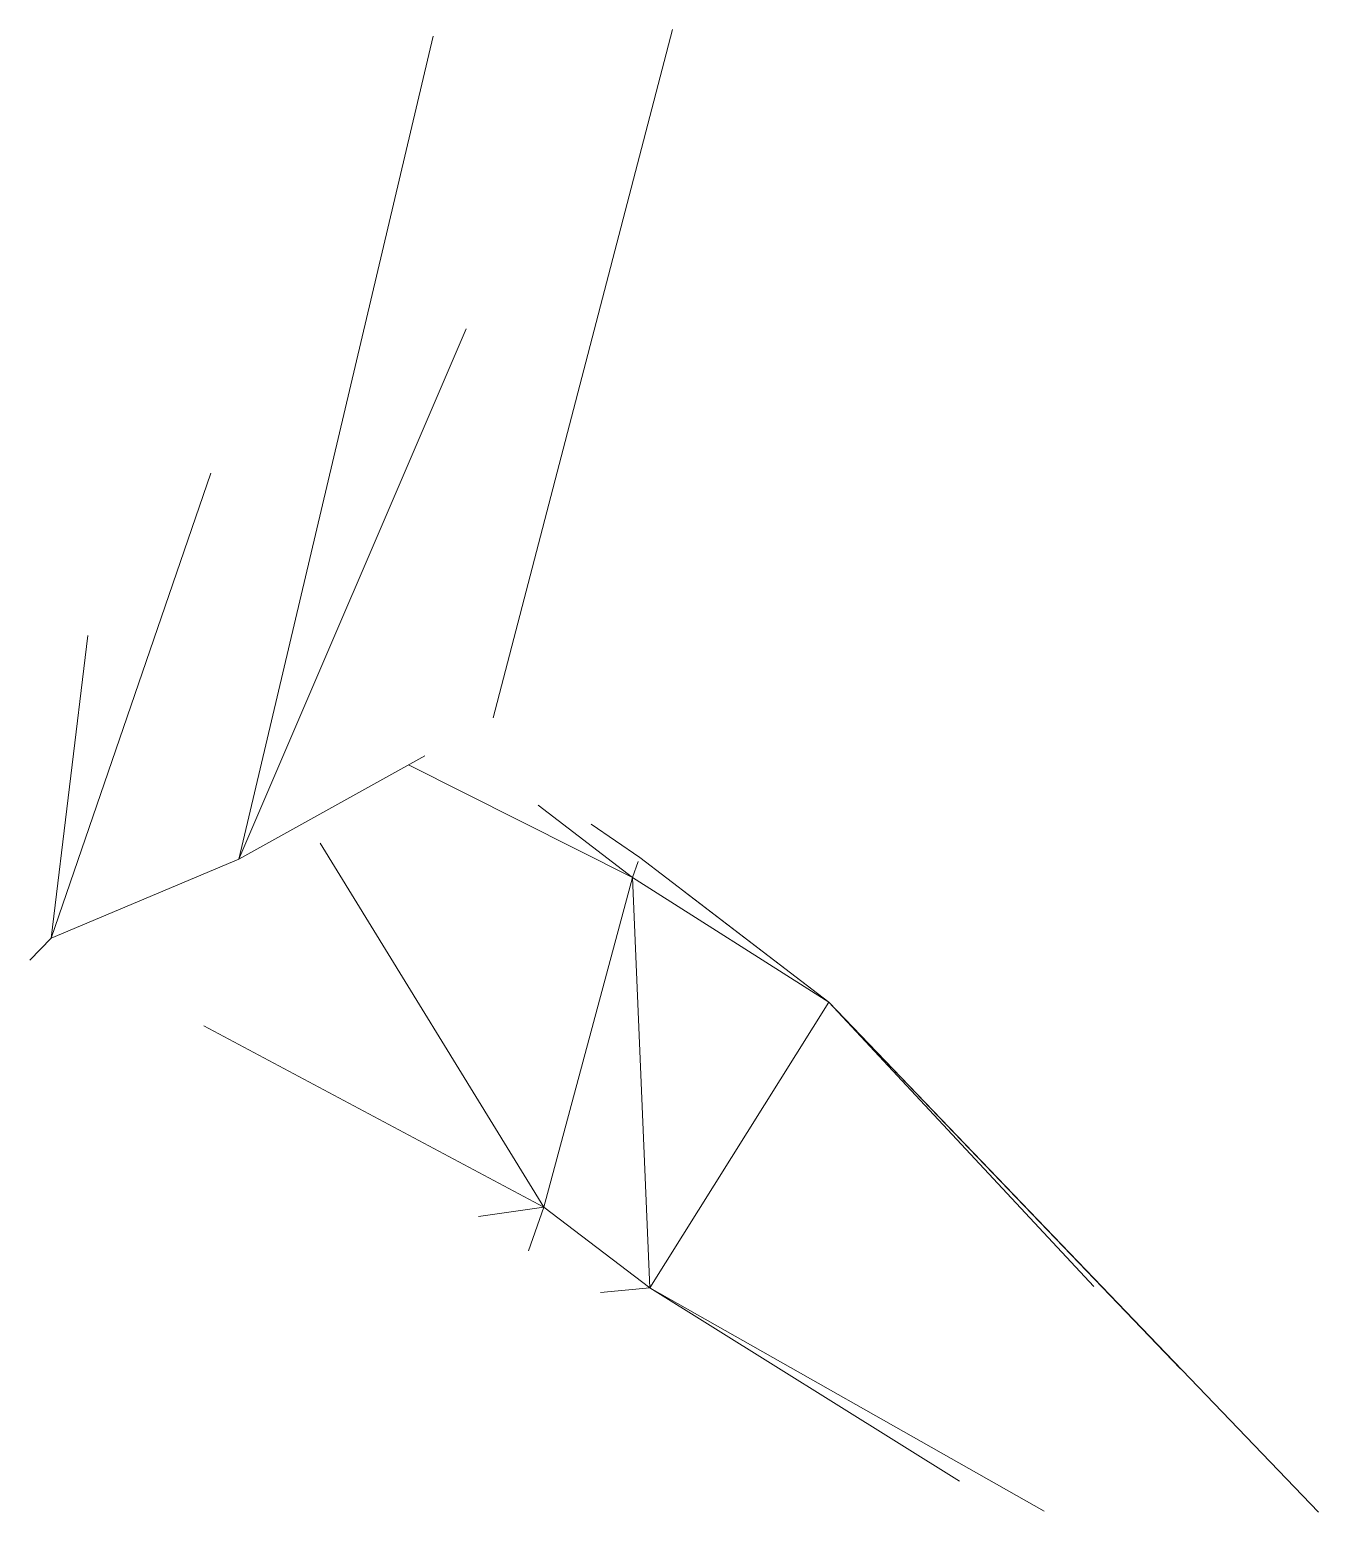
# Model space of a CAD drawing. Header units: centimetres. Extents: x 710 to 12582, y -437 to 1921.
# Drawn here: x 3689.91 to 3712.39, y 200.6 to 226.46 of the extents above; entities that cross this region are included whole.
import ezdxf

# ---------------------------------------------------------------- set-up
doc = ezdxf.new("R2010")
doc.units = ezdxf.units.CM
doc.layers.add('A-GENM', color=7, linetype='Continuous', lineweight=9)

# ---------------------------------------------------------------- blocks, each defined once
blk = doc.blocks.new('EQ-01-019 - EQ-01-019_dwg_Agrupar_1034-1501470-Sección 4')
at = {"layer": 'A-GENM', "color": 30, "true_color": 0xff7f00}
for p, q in [((3700.42, 211.677), (3696.518, 213.64)), ((3700.42, 211.677), (3696.518, 213.64)), ((3696.518, 213.64), (3700.42, 211.677)), ((3700.42, 211.677), (3698.779, 212.939)), ((3698.779, 212.939), (3700.42, 211.677)), ((3700.42, 211.677), (3698.779, 212.939)), ((3700.549, 212.023), (3699.699, 212.607)), ((3698.875, 205.923), (3694.973, 212.271)), ((3700.42, 211.677), (3700.524, 211.956)), ((3700.524, 211.956), (3700.42, 211.677)), ((3700.42, 211.677), (3700.524, 211.956)), ((3703.847, 209.499), (3700.549, 212.023)), ((3700.42, 211.677), (3698.875, 205.923)), ((3698.875, 205.923), (3700.42, 211.677)), ((3700.42, 211.677), (3703.847, 209.499)), ((3700.42, 211.677), (3700.723, 204.521)), ((3700.723, 204.521), (3700.42, 211.677)), ((3701.321, 211.432), (3703.847, 209.499)), ((3703.847, 209.499), (3700.723, 204.521)), ((3712.385, 200.603), (3703.847, 209.499)), ((3708.468, 204.539), (3703.847, 209.499)), ((3703.847, 209.499), (3708.468, 204.539)), ((3698.875, 205.923), (3692.943, 209.087)), ((3692.943, 209.087), (3698.875, 205.923)), ((3697.738, 205.761), (3698.875, 205.923)), ((3698.875, 205.923), (3697.738, 205.761)), ((3698.611, 205.165), (3698.875, 205.923)), ((3698.875, 205.923), (3698.611, 205.165)), ((3698.611, 205.165), (3698.875, 205.923)), ((3700.723, 204.521), (3698.875, 205.923)), ((3699.863, 204.439), (3700.723, 204.521)), ((3700.723, 204.521), (3699.863, 204.439)), ((3706.124, 201.144), (3700.723, 204.521)), ((3707.603, 200.626), (3700.723, 204.521)), ((3707.603, 200.626), (3700.723, 204.521)), ((3706.124, 201.144), (3700.723, 204.521))]:
    blk.add_line(p, q, dxfattribs=at)
at = {"layer": 'A-GENM', "color": 30, "true_color": 0xff7f00, "flags": 128}
for points in [[(3692.943, 209.087), (3698.875, 205.923), (3694.973, 212.271)], [(3694.973, 212.271), (3698.875, 205.923), (3697.738, 205.761)], [(3700.42, 211.677), (3700.723, 204.521), (3698.875, 205.923)], [(3698.875, 205.923), (3700.42, 211.677), (3703.847, 209.499), (3700.723, 204.521), (3706.124, 201.144)], [(3700.42, 211.677), (3703.847, 209.499), (3701.321, 211.432)], [(3707.603, 200.626), (3700.723, 204.521), (3703.847, 209.499), (3708.468, 204.539)], [(3699.863, 204.439), (3700.723, 204.521), (3698.875, 205.923)]]:
    blk.add_lwpolyline(points, dxfattribs=at)
blk.add_lwpolyline([(3709.981, 203.108), (3703.847, 209.499)], close=True, dxfattribs=at)
blk = doc.blocks.new('EQ-01-019 - EQ-01-019_dwg-V16-Sección 4')
at = {"layer": 'A-GENM', "color": 1, "true_color": 0xff0000}
for p, q in [((3696.947, 226.347), (3693.554, 211.994)), ((3701.118, 226.462), (3697.99, 214.458)), ((3697.521, 221.244), (3693.554, 211.994)), ((3693.065, 218.728), (3690.28, 210.619)), ((3690.923, 215.897), (3690.28, 210.619)), ((3690.923, 215.897), (3690.28, 210.619)), ((3696.799, 213.796), (3693.554, 211.994)), ((3690.28, 210.619), (3693.554, 211.994)), ((3690.28, 210.619), (3689.908, 210.232)), ((3690.28, 210.619), (3689.908, 210.232))]:
    blk.add_line(p, q, dxfattribs=at)
at = {"layer": 'A-GENM', "color": 1, "true_color": 0xff0000, "flags": 128}
for points in [[(3697.521, 221.244), (3693.554, 211.994), (3696.947, 226.347)], [(3696.947, 226.347), (3693.554, 211.994), (3697.521, 221.244)], [(3690.923, 215.897), (3690.28, 210.619), (3693.065, 218.728)], [(3693.065, 218.728), (3690.28, 210.619), (3693.554, 211.994), (3696.799, 213.796)]]:
    blk.add_lwpolyline(points, dxfattribs=at)
blk.add_blockref('EQ-01-019 - EQ-01-019_dwg_Agrupar_1034-1501470-Sección 4', (0, 0))
blk = doc.blocks.new('EQ-01-019 - EQ-01-019-V17-Sección 4')
blk.add_blockref('EQ-01-019 - EQ-01-019_dwg-V16-Sección 4', (0, 0))
blk = doc.blocks.new('PQ_RVR_MEP-01_ZZ_ZZ_MO_T_A_rvt-1-Sección 4')
at = {"layer": 'A-GENM', "lineweight": 9}
blk.add_blockref('EQ-01-019 - EQ-01-019-V17-Sección 4', (0, 0), dxfattribs=at)

msp = doc.modelspace()

# ---------------------------------------------------------------- block references
at = {"lineweight": 5}
msp.add_blockref('PQ_RVR_MEP-01_ZZ_ZZ_MO_T_A_rvt-1-Sección 4', (0, 0), dxfattribs=at)

doc.saveas('drawing.dxf')
